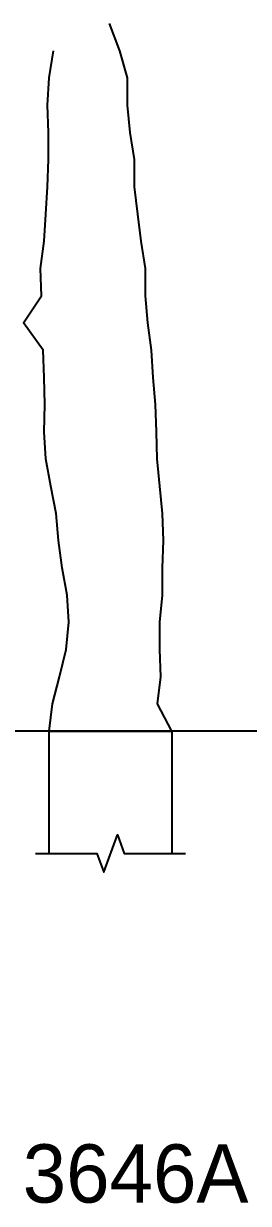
# Model space of a CAD drawing. Header units: feet. Extents: x -751 to 5579, y -2816 to 465.
# Drawn here: x 4137.7 to 4170.7, y -65.4 to 108 of the extents above; entities that cross this region are included whole.
import ezdxf

# ---------------------------------------------------------------- set-up
doc = ezdxf.new("R2010")
doc.units = ezdxf.units.FT
doc.header["$MEASUREMENT"] = 0
doc.layers.get('Defpoints').update_dxf_attribs({"color": 6})
doc.layers.add('01_Code', color=2, linetype='Continuous')

msp = doc.modelspace()

# ---------------------------------------------------------------- linework, layer by layer
at = {"layer": '01_Code'}
for points in [[(4159.48, 4), (4159.47, 4), (4157.34, 8), (4157.84, 12), (4157.72, 16), (4157.72, 20), (4158.09, 24), (4158.09, 28), (4158.22, 32), (4158.09, 36), (4157.71, 40), (4157.33, 44), (4157.21, 48), (4157.08, 52), (4156.71, 56), (4156.46, 60), (4155.96, 64), (4155.58, 68), (4155.58, 72), (4154.96, 76), (4154.46, 80), (4153.96, 84), (4153.96, 88), (4153.33, 92), (4152.96, 96), (4152.96, 100), (4151.83, 104), (4150.33, 108)], [(4141.46, 4), (4141.47, 4), (4141.97, 8), (4142.97, 12), (4143.97, 16), (4144.35, 20), (4144.1, 24), (4143.35, 28), (4142.85, 32), (4142.47, 36), (4141.72, 40), (4140.97, 44), (4140.72, 48), (4140.84, 52), (4140.72, 56), (4140.59, 60), (4137.72, 64), (4140.34, 68), (4140.22, 72), (4140.72, 76), (4140.98, 80), (4141.22, 84), (4141.35, 88), (4141.35, 92), (4141.23, 96), (4141.48, 100), (4142.11, 104)]]:
    msp.add_lwpolyline(points, dxfattribs=at)
at = {"layer": '01_Code', "color": 1}
msp.add_lwpolyline([(4141.47, -14), (4141.47, 4), (4159.47, 4), (4159.47, -14)], dxfattribs=at)
at = {"layer": '01_Code', "color": 1, "linetype": 'Continuous'}
msp.add_lwpolyline([(4139.47, -14), (4148.47, -14), (4149.47, -16.75), (4151.47, -11.25), (4152.47, -14), (4161.47, -14)], dxfattribs=at)
at = {"layer": 'Defpoints'}
msp.add_xline((177.51, 4), (-1, 0), dxfattribs=at)

# ---------------------------------------------------------------- texts
at = {"layer": '01_Code', "insert": (4137.59, -56.73), "char_height": 8.562, "attachment_point": 1}
msp.add_mtext_dynamic_manual_height_columns('3646A', width=37.062, gutter_width=1, heights=[0], dxfattribs=at)

doc.saveas('drawing.dxf')
